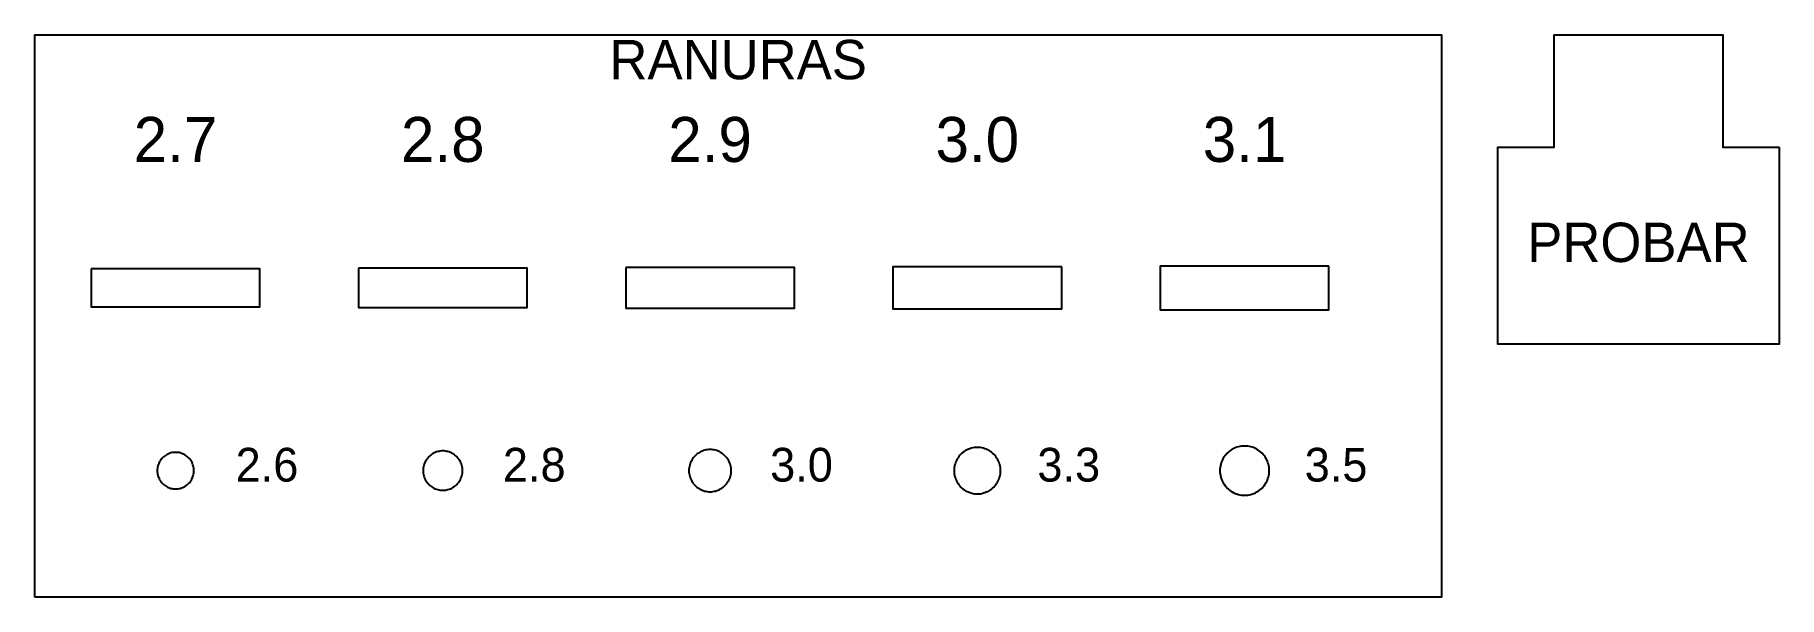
# Model space of a CAD drawing. Header units: metres. Extents: x 6 to 130, y 14 to 54.
import ezdxf
from ezdxf.enums import TextEntityAlignment as Align

# ---------------------------------------------------------------- set-up
doc = ezdxf.new("R2010")
doc.units = ezdxf.units.M
doc.layers.add('CORTAR', color=1, linetype='Continuous')
doc.layers.add('GRABAR', color=5, linetype='Continuous')

msp = doc.modelspace()

# ---------------------------------------------------------------- linework, layer by layer
at = {"layer": 'CORTAR'}
for points in [[(6, 14), (6, 54), (106, 54), (106, 14), (6, 14)], [(130, 46), (130, 32), (110, 32), (110, 46), (114, 46), (114, 54), (126, 54), (126, 46), (130, 46)], [(10, 37.35), (10, 34.65), (22, 34.65), (22, 37.35), (10, 37.35)], [(29, 37.4), (29, 34.6), (41, 34.6), (41, 37.4), (29, 37.4)], [(48, 37.45), (48, 34.55), (60, 34.55), (60, 37.45), (48, 37.45)], [(79, 37.5), (67, 37.5), (67, 34.5), (79, 34.5), (79, 37.5)], [(98, 37.55), (86, 37.55), (86, 34.45), (98, 34.45), (98, 37.55)], [(17.29, 22.83), (17.3, 22.91), (17.3, 23), (17.3, 23.09), (17.29, 23.17), (17.28, 23.25), (17.26, 23.34), (17.23, 23.42), (17.2, 23.5), (17.17, 23.57), (17.13, 23.65), (17.08, 23.72), (17.03, 23.79), (16.98, 23.86), (16.92, 23.92), (16.86, 23.98), (16.79, 24.03), (16.72, 24.08), (16.65, 24.13), (16.57, 24.17), (16.5, 24.2), (16.42, 24.23), (16.34, 24.26), (16.25, 24.28), (16.17, 24.29), (16.09, 24.3), (16, 24.3), (15.91, 24.3), (15.83, 24.29), (15.75, 24.28), (15.66, 24.26), (15.58, 24.23), (15.5, 24.2), (15.43, 24.17), (15.35, 24.13), (15.28, 24.08), (15.21, 24.03), (15.14, 23.98), (15.08, 23.92), (15.02, 23.86), (14.97, 23.79), (14.92, 23.72), (14.87, 23.65), (14.83, 23.57), (14.8, 23.5), (14.77, 23.42), (14.74, 23.34), (14.72, 23.25), (14.71, 23.17), (14.7, 23.09), (14.7, 23), (14.7, 22.91), (14.71, 22.83), (14.72, 22.75), (14.74, 22.66), (14.77, 22.58), (14.8, 22.5), (14.83, 22.43), (14.87, 22.35), (14.92, 22.28), (14.97, 22.21), (15.02, 22.14), (15.08, 22.08), (15.14, 22.02), (15.21, 21.97), (15.28, 21.92), (15.35, 21.87), (15.43, 21.83), (15.5, 21.8), (15.58, 21.77), (15.66, 21.74), (15.75, 21.72), (15.83, 21.71), (15.91, 21.7), (16, 21.7), (16.09, 21.7), (16.17, 21.71), (16.25, 21.72), (16.34, 21.74), (16.42, 21.77), (16.5, 21.8), (16.57, 21.83), (16.65, 21.87), (16.72, 21.92), (16.79, 21.97), (16.86, 22.02), (16.92, 22.08), (16.98, 22.14), (17.03, 22.21), (17.08, 22.28), (17.13, 22.35), (17.17, 22.43), (17.2, 22.5), (17.23, 22.58), (17.26, 22.66), (17.28, 22.75), (17.29, 22.83)], [(36.39, 22.82), (36.4, 22.91), (36.4, 23), (36.4, 23.09), (36.39, 23.18), (36.37, 23.27), (36.35, 23.36), (36.33, 23.45), (36.29, 23.54), (36.26, 23.62), (36.21, 23.7), (36.16, 23.78), (36.11, 23.85), (36.05, 23.92), (35.99, 23.99), (35.92, 24.05), (35.85, 24.11), (35.78, 24.16), (35.7, 24.21), (35.62, 24.26), (35.54, 24.29), (35.45, 24.33), (35.36, 24.35), (35.27, 24.37), (35.18, 24.39), (35.09, 24.4), (35, 24.4), (34.91, 24.4), (34.82, 24.39), (34.73, 24.37), (34.64, 24.35), (34.55, 24.33), (34.46, 24.29), (34.38, 24.26), (34.3, 24.21), (34.22, 24.16), (34.15, 24.11), (34.08, 24.05), (34.01, 23.99), (33.95, 23.92), (33.89, 23.85), (33.84, 23.78), (33.79, 23.7), (33.74, 23.62), (33.71, 23.54), (33.67, 23.45), (33.65, 23.36), (33.63, 23.27), (33.61, 23.18), (33.6, 23.09), (33.6, 23), (33.6, 22.91), (33.61, 22.82), (33.63, 22.73), (33.65, 22.64), (33.67, 22.55), (33.71, 22.46), (33.74, 22.38), (33.79, 22.3), (33.84, 22.22), (33.89, 22.15), (33.95, 22.08), (34.01, 22.01), (34.08, 21.95), (34.15, 21.89), (34.22, 21.84), (34.3, 21.79), (34.38, 21.74), (34.46, 21.71), (34.55, 21.67), (34.64, 21.65), (34.73, 21.63), (34.82, 21.61), (34.91, 21.6), (35, 21.6), (35.09, 21.6), (35.18, 21.61), (35.27, 21.63), (35.36, 21.65), (35.45, 21.67), (35.54, 21.71), (35.62, 21.74), (35.7, 21.79), (35.78, 21.84), (35.85, 21.89), (35.92, 21.95), (35.99, 22.01), (36.05, 22.08), (36.11, 22.15), (36.16, 22.22), (36.21, 22.3), (36.26, 22.38), (36.29, 22.46), (36.33, 22.55), (36.35, 22.64), (36.37, 22.73), (36.39, 22.82)], [(55.49, 22.8), (55.5, 22.9), (55.5, 23), (55.5, 23.1), (55.49, 23.2), (55.47, 23.29), (55.45, 23.39), (55.42, 23.48), (55.39, 23.57), (55.35, 23.66), (55.3, 23.75), (55.25, 23.83), (55.19, 23.91), (55.13, 23.99), (55.06, 24.06), (54.99, 24.13), (54.91, 24.19), (54.83, 24.25), (54.75, 24.3), (54.66, 24.35), (54.57, 24.39), (54.48, 24.42), (54.39, 24.45), (54.29, 24.47), (54.2, 24.49), (54.1, 24.5), (54, 24.5), (53.9, 24.5), (53.8, 24.49), (53.71, 24.47), (53.61, 24.45), (53.52, 24.42), (53.43, 24.39), (53.34, 24.35), (53.25, 24.3), (53.17, 24.25), (53.09, 24.19), (53.01, 24.13), (52.94, 24.06), (52.87, 23.99), (52.81, 23.91), (52.75, 23.83), (52.7, 23.75), (52.65, 23.66), (52.61, 23.57), (52.58, 23.48), (52.55, 23.39), (52.53, 23.29), (52.51, 23.2), (52.5, 23.1), (52.5, 23), (52.5, 22.9), (52.51, 22.8), (52.53, 22.71), (52.55, 22.61), (52.58, 22.52), (52.61, 22.43), (52.65, 22.34), (52.7, 22.25), (52.75, 22.17), (52.81, 22.09), (52.87, 22.01), (52.94, 21.94), (53.01, 21.87), (53.09, 21.81), (53.17, 21.75), (53.25, 21.7), (53.34, 21.65), (53.43, 21.61), (53.52, 21.58), (53.61, 21.55), (53.71, 21.53), (53.8, 21.51), (53.9, 21.5), (54, 21.5), (54.1, 21.5), (54.2, 21.51), (54.29, 21.53), (54.39, 21.55), (54.48, 21.58), (54.57, 21.61), (54.66, 21.65), (54.75, 21.7), (54.83, 21.75), (54.91, 21.81), (54.99, 21.87), (55.06, 21.94), (55.13, 22.01), (55.19, 22.09), (55.25, 22.17), (55.3, 22.25), (55.35, 22.34), (55.39, 22.43), (55.42, 22.52), (55.45, 22.61), (55.47, 22.71), (55.49, 22.8)], [(74.62, 22.68), (74.64, 22.78), (74.65, 22.89), (74.65, 23), (74.65, 23.11), (74.64, 23.22), (74.62, 23.32), (74.59, 23.43), (74.56, 23.53), (74.52, 23.63), (74.48, 23.73), (74.43, 23.83), (74.37, 23.92), (74.31, 24), (74.24, 24.09), (74.17, 24.17), (74.09, 24.24), (74, 24.31), (73.92, 24.37), (73.83, 24.43), (73.73, 24.48), (73.63, 24.52), (73.53, 24.56), (73.43, 24.59), (73.32, 24.62), (73.22, 24.64), (73.11, 24.65), (73, 24.65), (72.89, 24.65), (72.78, 24.64), (72.68, 24.62), (72.57, 24.59), (72.47, 24.56), (72.37, 24.52), (72.27, 24.48), (72.17, 24.43), (72.08, 24.37), (72, 24.31), (71.91, 24.24), (71.83, 24.17), (71.76, 24.09), (71.69, 24), (71.63, 23.92), (71.57, 23.83), (71.52, 23.73), (71.48, 23.63), (71.44, 23.53), (71.41, 23.43), (71.38, 23.32), (71.36, 23.22), (71.35, 23.11), (71.35, 23), (71.35, 22.89), (71.36, 22.78), (71.38, 22.68), (71.41, 22.57), (71.44, 22.47), (71.48, 22.37), (71.52, 22.27), (71.57, 22.17), (71.63, 22.08), (71.69, 22), (71.76, 21.91), (71.83, 21.83), (71.91, 21.76), (72, 21.69), (72.08, 21.63), (72.17, 21.57), (72.27, 21.52), (72.37, 21.48), (72.47, 21.44), (72.57, 21.41), (72.68, 21.38), (72.78, 21.36), (72.89, 21.35), (73, 21.35), (73.11, 21.35), (73.22, 21.36), (73.32, 21.38), (73.43, 21.41), (73.53, 21.44), (73.63, 21.48), (73.73, 21.52), (73.83, 21.57), (73.92, 21.63), (74, 21.69), (74.09, 21.76), (74.17, 21.83), (74.24, 21.91), (74.31, 22), (74.37, 22.08), (74.43, 22.17), (74.48, 22.27), (74.52, 22.37), (74.56, 22.47), (74.59, 22.57), (74.62, 22.68)], [(93.72, 22.66), (93.74, 22.77), (93.75, 22.89), (93.75, 23), (93.75, 23.11), (93.74, 23.23), (93.72, 23.34), (93.69, 23.45), (93.66, 23.56), (93.62, 23.67), (93.57, 23.77), (93.52, 23.88), (93.46, 23.97), (93.39, 24.07), (93.32, 24.15), (93.24, 24.24), (93.15, 24.32), (93.07, 24.39), (92.97, 24.46), (92.88, 24.52), (92.77, 24.57), (92.67, 24.62), (92.56, 24.66), (92.45, 24.69), (92.34, 24.72), (92.23, 24.74), (92.11, 24.75), (92, 24.75), (91.89, 24.75), (91.77, 24.74), (91.66, 24.72), (91.55, 24.69), (91.44, 24.66), (91.33, 24.62), (91.23, 24.57), (91.12, 24.52), (91.03, 24.46), (90.93, 24.39), (90.85, 24.32), (90.76, 24.24), (90.68, 24.15), (90.61, 24.07), (90.54, 23.97), (90.48, 23.88), (90.43, 23.77), (90.38, 23.67), (90.34, 23.56), (90.31, 23.45), (90.28, 23.34), (90.26, 23.23), (90.25, 23.11), (90.25, 23), (90.25, 22.89), (90.26, 22.77), (90.28, 22.66), (90.31, 22.55), (90.34, 22.44), (90.38, 22.33), (90.43, 22.23), (90.48, 22.12), (90.54, 22.03), (90.61, 21.93), (90.68, 21.85), (90.76, 21.76), (90.85, 21.68), (90.93, 21.61), (91.03, 21.54), (91.12, 21.48), (91.23, 21.43), (91.33, 21.38), (91.44, 21.34), (91.55, 21.31), (91.66, 21.28), (91.77, 21.26), (91.89, 21.25), (92, 21.25), (92.11, 21.25), (92.23, 21.26), (92.34, 21.28), (92.45, 21.31), (92.56, 21.34), (92.67, 21.38), (92.77, 21.43), (92.88, 21.48), (92.97, 21.54), (93.07, 21.61), (93.15, 21.68), (93.24, 21.76), (93.32, 21.85), (93.39, 21.93), (93.46, 22.03), (93.52, 22.12), (93.57, 22.23), (93.62, 22.33), (93.66, 22.44), (93.69, 22.55), (93.72, 22.66)]]:
    msp.add_lwpolyline(points, close=True, dxfattribs=at)

# ---------------------------------------------------------------- texts
at = {"layer": 'GRABAR'}
for s, height, p in [('RANURAS', 2.8, (56, 50)), ('2.7', 3.2, (16, 44)), ('2.8', 3.2, (35, 44)), ('2.9', 3.2, (54, 44)), ('3.0', 3.2, (73, 44)), ('3.1', 3.2, (92, 44)), ('PROBAR', 2.8, (120, 37)), ('2.6', 2.4, (22.5, 21.5)), ('2.8', 2.4, (41.5, 21.5)), ('3.0', 2.4, (60.5, 21.5)), ('3.3', 2.4, (79.5, 21.5)), ('3.5', 2.4, (98.5, 21.5))]:
    msp.add_text(s, height=height, dxfattribs=at).set_placement(p, align=Align.BOTTOM_CENTER)

doc.saveas('drawing.dxf')
